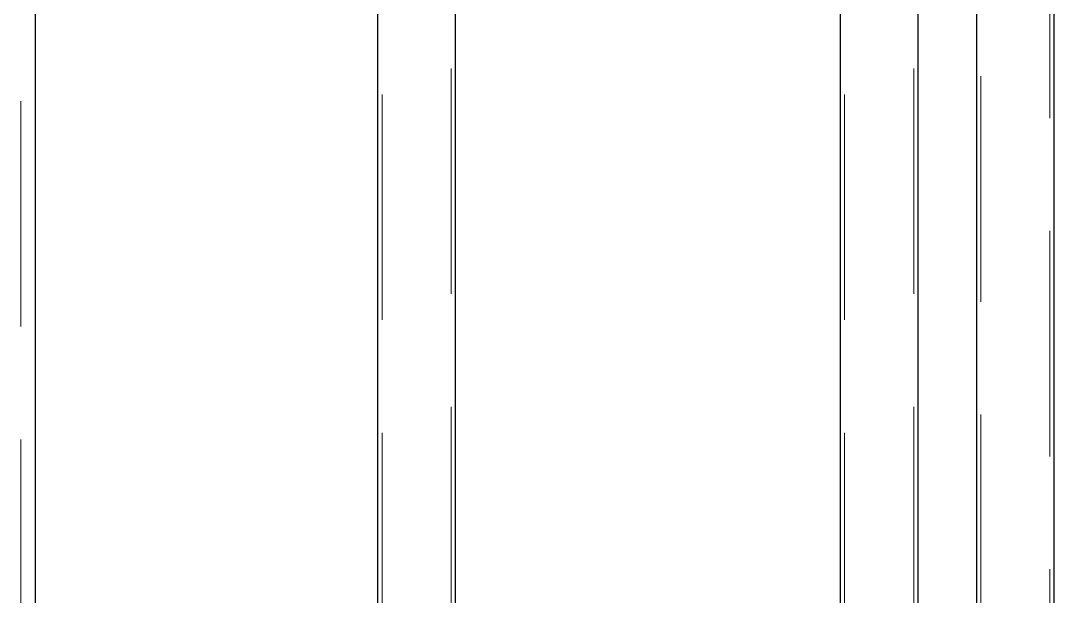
# Model space of a CAD drawing. Header units: millimetres. Extents: x 122 to 2816, y -707 to 556.
# Drawn here: x 669.21 to 675.03, y 305.09 to 308.33 of the extents above; entities that cross this region are included whole.
import ezdxf

# ---------------------------------------------------------------- set-up
doc = ezdxf.new("R2010")
doc.units = ezdxf.units.MM
doc.linetypes.add('HIDDEN', pattern=[1.905, 1.27, -0.635])

msp = doc.modelspace()

# ---------------------------------------------------------------- linework, layer by layer
at = {"color": 7, "linetype": 'HIDDEN', "lineweight": 18}
for p, q in [((674.619578, 327.067877), (674.619578, 302.067877)), ((675.008305, 302.067877), (675.008305, 327.067877)), ((669.213953, 298.988383), (669.213953, 326.26111)), ((671.248281, 317.440991), (671.248281, 301.077354)), ((671.637009, 301.077354), (671.637009, 317.440991)), ((673.852992, 317.440991), (673.852992, 301.077354)), ((674.24172, 301.077354), (674.24172, 317.440991))]:
    msp.add_line(p, q, dxfattribs=at)
at = {"color": 7, "linetype": 'Continuous', "lineweight": 25}
for p, q in [((669.298226, 302.319056), (669.298226, 312.075915)), ((671.2231, 311.409893), (671.2231, 301.895536)), ((671.662191, 301.895536), (671.662191, 311.409893)), ((673.82781, 311.391755), (673.82781, 303.721489)), ((674.266901, 303.857439), (674.266901, 311.255805)), ((674.594396, 310.366808), (674.594396, 302.938621)), ((675.033487, 302.938621), (675.033487, 310.366808))]:
    msp.add_line(p, q, dxfattribs=at)

doc.saveas('drawing.dxf')
